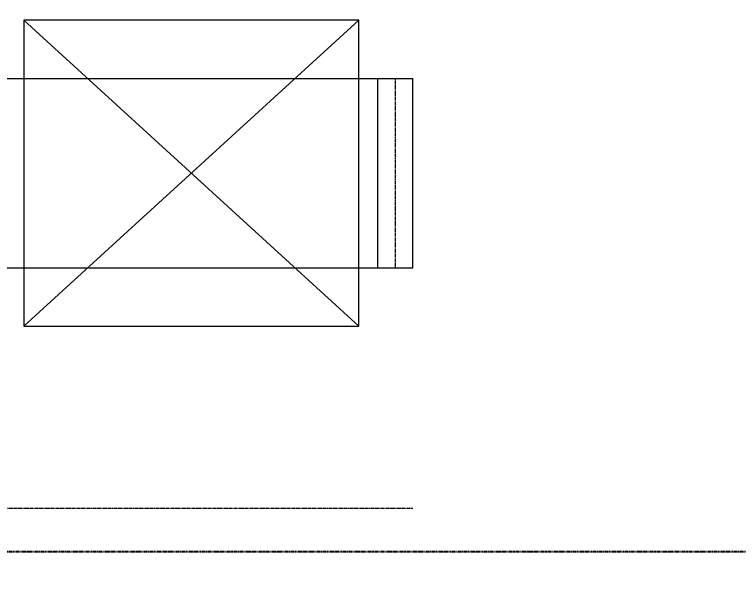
# Model space of a CAD drawing. Header units: millimetres. Extents: x -50460 to 50460, y -35640 to 35640.
# Drawn here: x 13398 to 15883, y -7070 to -5120 of the extents above; entities that cross this region are included whole.
import ezdxf

# ---------------------------------------------------------------- set-up
doc = ezdxf.new("R2010")
doc.units = ezdxf.units.MM
doc.linetypes.add('双点画线', pattern=[22, 12, -2, 2, -2, 2, -2])
doc.linetypes.add('点画线', pattern=[18, 12, -2, 2, -2])
doc.layers.get('0').update_dxf_attribs({"lineweight": 35})
for name, color, linetype, lineweight in [('7', 30, '双点画线', 18), ('PALLET', 4, 'Continuous', 18), ('RackFrame', 5, 'Continuous', 18), ('中心线层', 1, '点画线', 18), ('尺寸线层', 4, 'Continuous', 18), ('细线', 7, 'Continuous', 18)]:
    doc.layers.add(name, color=color, linetype=linetype, lineweight=lineweight)
doc.styles.get("Standard").update_dxf_attribs({"font": ''})
doc.styles.get('Standard').set_extended_font_data('宋体')
doc.dimstyles.new('AM_DEMATIC$0', dxfattribs={"dimscale": 120, "dimtxt": 3, "dimasz": 1.5, "dimexe": 1, "dimexo": 0, "dimgap": 1, "dimtad": 1, "dimdsep": 46, "dimtxsty": 'Standard', "dimblk": '_CAXARROW', "dimcen": 0, "dimdle": 3, "dimclrd": 256, "dimclre": 256, "dimclrt": 2, "dimadec": 0, "dimazin": 2, "dimtfac": 0.707107, "dimtdec": 3, "dimtmove": 0, "dimatfit": 3, "dimfxl": 1, "dimfrac": 2, "dimtolj": 1, "dimlwd": 18, "dimarcsym": 0})

# ---------------------------------------------------------------- blocks, each defined once
blk = doc.blocks.new('*X321')
at = {"layer": 'PALLET', "linetype": 'Continuous', "lineweight": 18}
for p, q in [((1835, 150), (685, 1200)), ((1835, 1200), (685, 150))]:
    blk.add_line(p, q, dxfattribs=at)
blk.add_lwpolyline([(1835, 1200), (685, 1200), (685, 150), (1835, 150), (1835, 1200)], dxfattribs=at)
blk = doc.blocks.new('*X513')
at = {"layer": '尺寸线层', "linetype": 'Continuous', "lineweight": 18, "transparency": 16777216}
for points in [[(22089.9, -1589.7), (22112.4, -1769.7), (22067.4, -1769.7)], [(22089.9, -15589.7), (22112.4, -15409.7), (22067.4, -15409.7)]]:
    blk.add_hatch(color=256, dxfattribs=at).paths.add_polyline_path(points, flags=0)
at = {"layer": '尺寸线层', "transparency": 16777216}
for p, q in [((14580.3, -1589.7), (22209.9, -1589.7)), ((14580.3, -15589.7), (22209.9, -15589.7))]:
    blk.add_line(p, q, dxfattribs=at)
at = {"layer": '尺寸线层', "linetype": 'Continuous', "lineweight": 18, "transparency": 16777216}
blk.add_line((22089.9, -1589.7), (22089.9, -15589.7), dxfattribs=at)
at = {"layer": '尺寸线层', "color": 2, "transparency": 16777216, "insert": (21789.9, -8576.7), "char_height": 360, "width": 2392, "attachment_point": 5, "rotation": 90, "line_spacing_factor": 1.37}
blk.add_mtext('14000', dxfattribs=at)
blk = doc.blocks.new('_CAXARROW')
blk.add_hatch(color=0).paths.add_polyline_path([(0, 0), (-1, 0.125), (-1, -0.125)], flags=0)

msp = doc.modelspace()

# ---------------------------------------------------------------- linework, layer by layer
at = {"layer": '7', "linetype": '双点画线', "lineweight": 25}
msp.add_line((17505.258, -6964.726), (-36301.742, -6964.726), dxfattribs=at)
at = {"layer": 'RackFrame'}
for p, q in [((-32954.742, -5339.726), (14765.258, -5339.726)), ((14645.258, -5989.726), (14645.258, -5339.726)), ((14765.258, -5989.726), (14765.258, -5339.726)), ((-32954.742, -5989.726), (14765.258, -5989.726))]:
    msp.add_line(p, q, dxfattribs=at)
at = {"layer": '中心线层'}
for p, q in [((14705.258, -5989.726), (14705.258, -5339.726)), ((-32954.742, -6814.726), (14765.258, -6814.726))]:
    msp.add_line(p, q, dxfattribs=at)

# ---------------------------------------------------------------- block references
at = {"layer": '细线'}
msp.add_blockref('*X321', (12745.258, -6339.726), dxfattribs=at)

# ---------------------------------------------------------------- dimensions: what is measured, and where the dimension line sits
at = {"layer": '尺寸线层'}
dim = msp.add_linear_dim(base=(22089.946, -15589.726), p1=(14580.258, -1589.726), p2=(14580.258, -15589.726), angle=270, dimstyle='AM_DEMATIC$0', override={"dimsah": 1, "dimtfill": 1, "dimtzin": 8}, dxfattribs=at)
dim.commit()
dim.dimension.update_dxf_attribs({"geometry": '*X513', "text_midpoint": (22089.946, -8589.726)})

doc.saveas('drawing.dxf')
